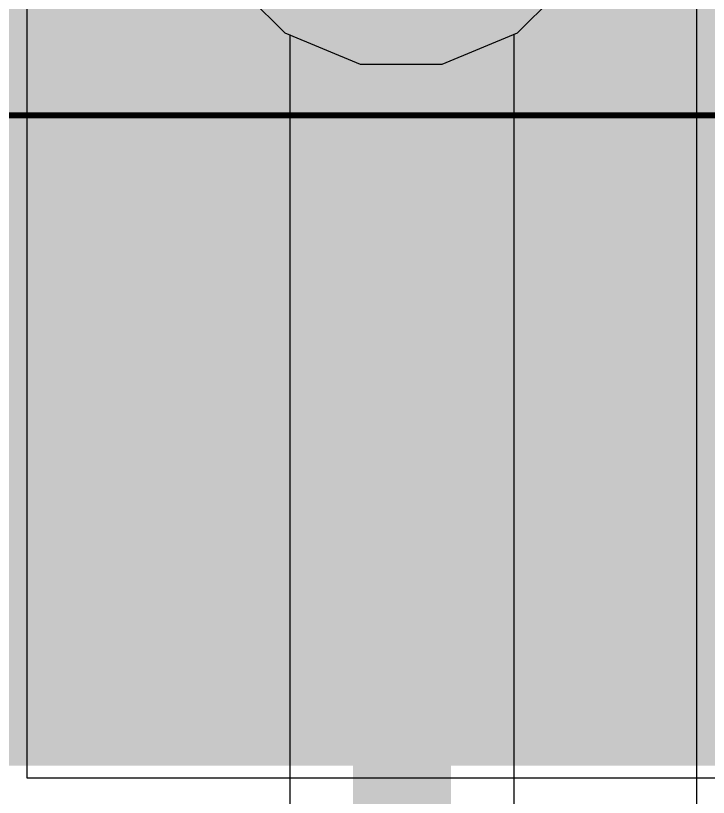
# Model space of a CAD drawing. Header units: inches. Extents: x -6 to 5433, y -4 to 5447.
# Drawn here: x 20.258 to 21.697, y 24.878 to 26.502 of the extents above; entities that cross this region are included whole.
import ezdxf

# ---------------------------------------------------------------- set-up
doc = ezdxf.new("R2010")
doc.units = ezdxf.units.IN
for name, color, linetype in [('Ground', 16, 'Continuous'), ('Mechanical 4', 56, 'Continuous'), ('Power', 76, 'Continuous'), ('Top Layer', 1, 'Continuous'), ('Top Paste', 8, 'Continuous'), ('Top Solder', 216, 'Continuous')]:
    doc.layers.add(name, color=color, linetype=linetype)

msp = doc.modelspace()

# ---------------------------------------------------------------- hatches: boundary and pattern name
at = {"layer": 'Top Layer'}
for points in [[(20.71309929, 25.0457462), (20.40809863, 25.0457462), (20.40809863, 26.49574584), (20.71309929, 26.49574584)], [(21.21310083, 25.0457462), (20.90810017, 25.0457462), (20.90810017, 26.49574584), (21.21310083, 26.49574584)], [(21.71309983, 25.0457462), (21.40809917, 25.0457462), (21.40809917, 26.49574584), (21.71309983, 26.49574584)]]:
    msp.add_hatch(color=1, dxfattribs=at).paths.add_polyline_path(points)
at = {"layer": 'Top Paste'}
for points in [[(20.71309929, 25.0457462), (20.40809863, 25.0457462), (20.40809863, 26.49574584), (20.71309929, 26.49574584)], [(21.21310083, 25.0457462), (20.90810017, 25.0457462), (20.90810017, 26.49574584), (21.21310083, 26.49574584)], [(21.71309983, 25.0457462), (21.40809917, 25.0457462), (21.40809917, 26.49574584), (21.71309983, 26.49574584)]]:
    msp.add_hatch(color=8, dxfattribs=at).paths.add_polyline_path(points)
at = {"layer": 'Top Solder'}
for points in [[(20.31470029, 24.9441462), (19.80649963, 24.9441462), (19.80649963, 26.59734584), (20.31470029, 26.59734584)], [(20.81469929, 24.9441462), (20.30649863, 24.9441462), (20.30649863, 26.59734584), (20.81469929, 26.59734584)], [(21.31470083, 24.9441462), (20.80650017, 24.9441462), (20.80650017, 26.59734584), (21.31470083, 26.59734584)], [(21.81469983, 24.9441462), (21.30649917, 24.9441462), (21.30649917, 26.59734584), (21.81469983, 26.59734584)]]:
    msp.add_hatch(color=216, dxfattribs=at).paths.add_polyline_path(points)

# ---------------------------------------------------------------- linework, layer by layer
at = {"layer": 'Ground'}
for p, q in [((21.67277352, 28.87062805999999), (21.67277352, 23.77577922)), ((20.69692838, 26.58655084), (20.81704498, 26.46643424)), ((21.30079306, 26.46643424), (21.42090966, 26.58655084)), ((20.81704498, 26.46643424), (20.97398396, 26.40142548)), ((21.14385408, 26.40142548), (21.30079306, 26.46643424)), ((20.97398396, 26.40142548), (21.14385408, 26.40142548))]:
    msp.add_line(p, q, dxfattribs=at)
at = {"layer": 'Mechanical 4'}
msp.add_lwpolyline([(3.36240628, 26.29494614, 0.0127, 0.0127, 0), (27.13240446, 26.29494614, 0.0127, 0.0127, 0)], format="xyseb", dxfattribs=at)
at = {"layer": 'Power'}
for p, q in [((20.69692838, 26.58655084), (20.81704498, 26.46643424)), ((21.30079306, 26.46643424), (21.42090966, 26.58655084)), ((20.81704498, 26.46643424), (20.82752248, 26.46209338)), ((20.82752248, 26.46209338), (20.82752248, 20.8368519)), ((21.29367852, 26.46348784), (21.30079306, 26.46643424)), ((21.29367852, 20.7403065), (21.29367852, 26.46348784))]:
    msp.add_line(p, q, dxfattribs=at)
msp.add_lwpolyline([(21.0606005, 20.7403065, 0.2032, 0.2032, 0), (21.0606005, 26.8267434, 0.2032, 0.2032, 0)], format="xyseb", dxfattribs=at)
at = {"layer": 'Top Layer'}
for p, q in [((20.2810999, 26.62274584), (20.2810999, 24.9187462)), ((20.2810999, 24.9187462), (22.34009756, 24.9187462))]:
    msp.add_line(p, q, dxfattribs=at)
for points in [[(21.05975976, 25.77158676, 0.2032, 0.2032, 0), (21.05975976, 26.82758414, 0.2032, 0.2032, 0)], [(21.05975976, 25.77158676, 0.2032, 0.2032, 0), (21.0606005, 25.77074602, 0.2032, 0.2032, 0)]]:
    msp.add_lwpolyline(points, format="xyseb", dxfattribs=at)
for points in [[(21.00895976, 25.77158676, 0.1016, 0.1016, 1), (21.11055976, 25.77158676, 0.1016, 0.1016, 1)], [(21.00895976, 25.77158676, 0.1016, 0.1016, 1), (21.11055976, 25.77158676, 0.1016, 0.1016, 1)], [(21.0098005, 25.77074602, 0.1016, 0.1016, 1), (21.1114005, 25.77074602, 0.1016, 0.1016, 1)]]:
    msp.add_lwpolyline(points, format="xyseb", close=True, dxfattribs=at)

doc.saveas('drawing.dxf')
